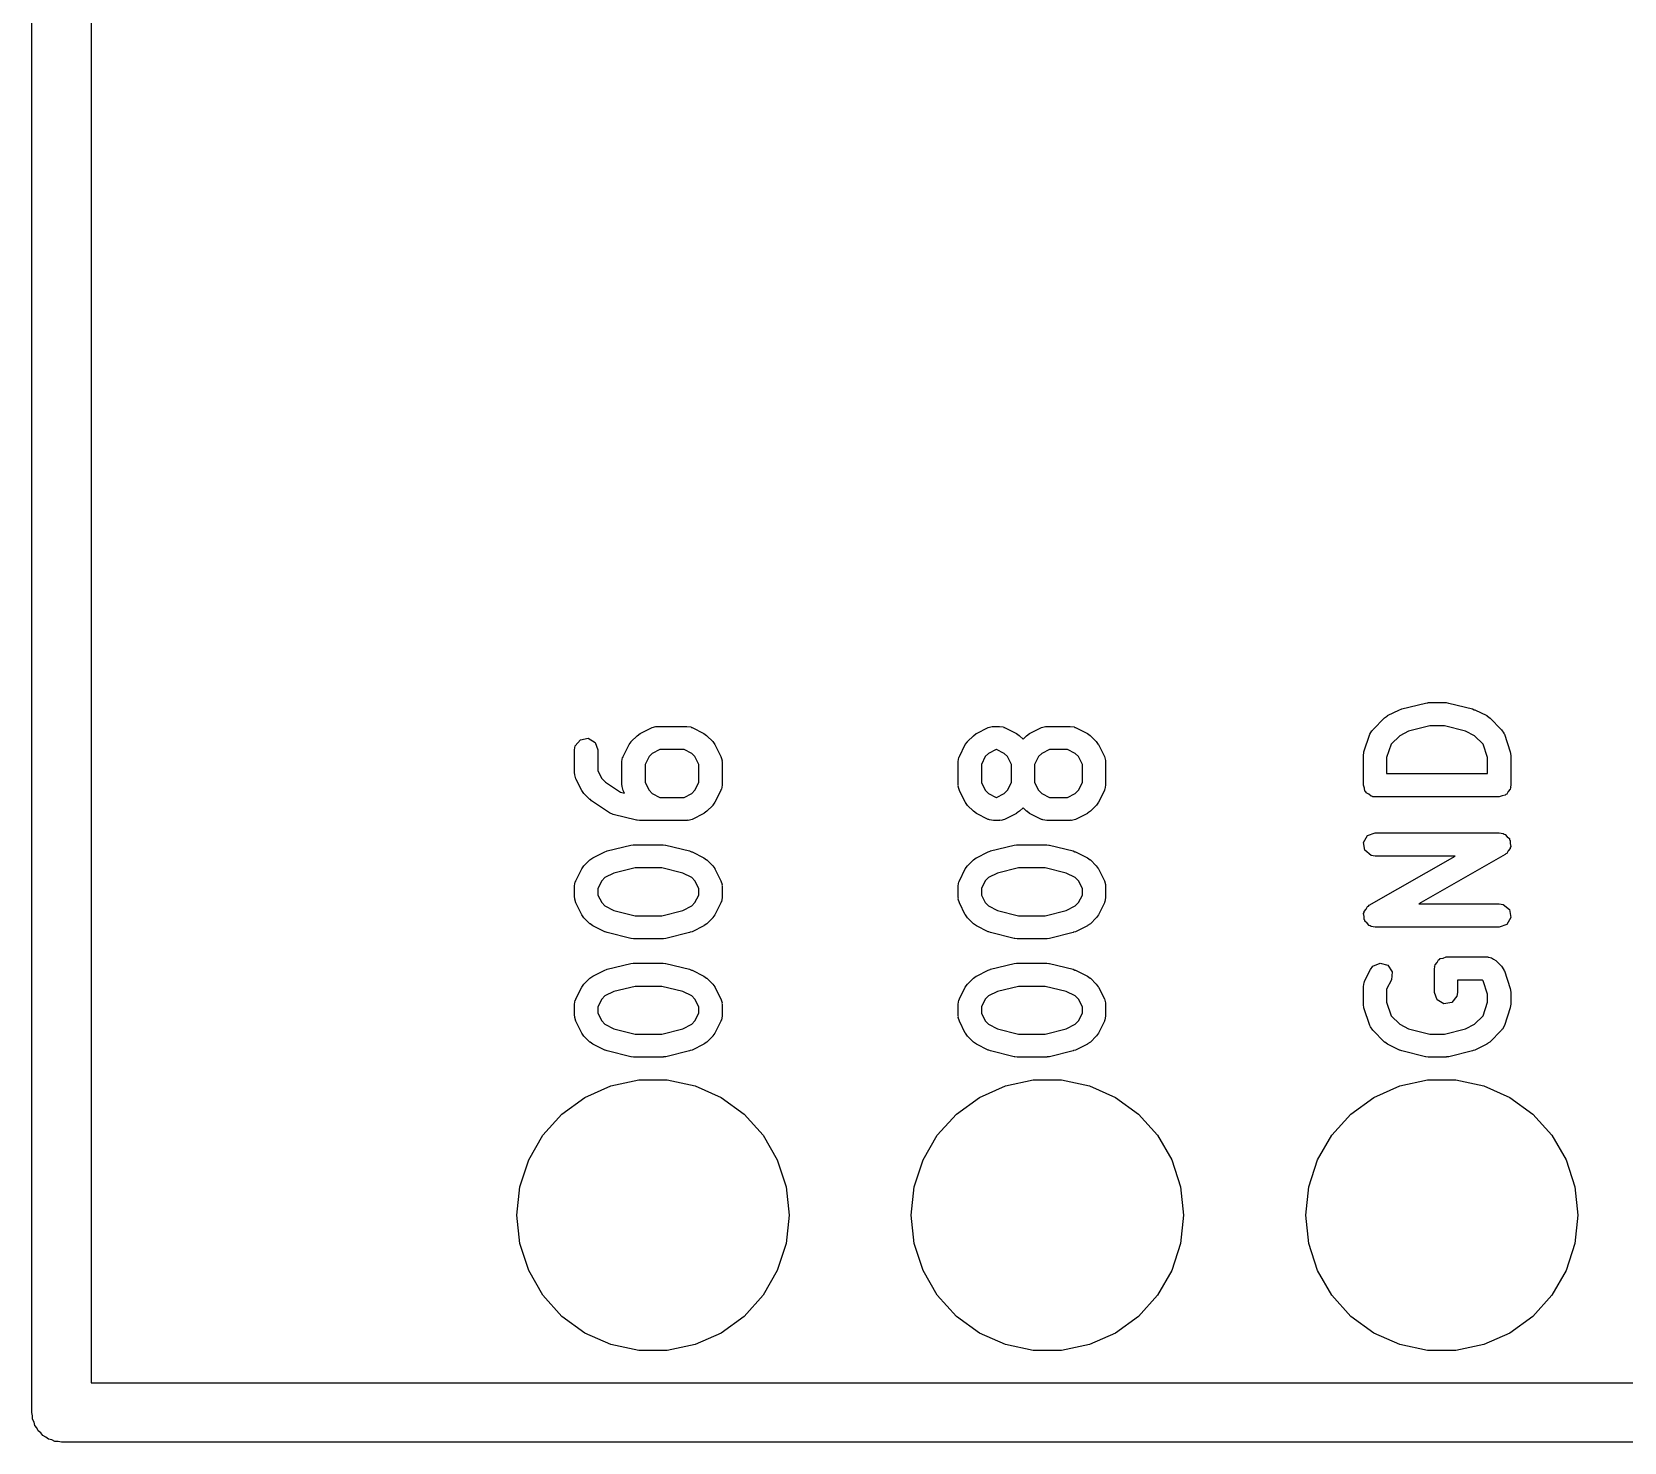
# Model space of a CAD drawing. Extents: x 80.7 to 172.7, y -123.4 to -33.9.
# Drawn here: x 91.27 to 101.52, y -118.97 to -109.89 of the extents above; entities that cross this region are included whole.
import ezdxf

# ---------------------------------------------------------------- set-up
doc = ezdxf.new("R2010")
doc.units = 0
doc.layers.add('BLACK', color=7, linetype='CONTINUOUS')

msp = doc.modelspace()

# ---------------------------------------------------------------- linework, layer by layer
at = {"layer": 'BLACK', "linetype": 'CONTINUOUS'}
for p, q in [((91.2662, -118.78), (91.2662, -101)), ((91.6472, -101.191), (91.6472, -118.59)), ((100.089, -114.25), (100.242, -114.212)), ((100.242, -114.212), (100.256, -114.211)), ((100.256, -114.211), (100.26, -114.209)), ((100.26, -114.209), (100.374, -114.209)), ((100.374, -114.209), (100.389, -114.212)), ((100.389, -114.212), (100.392, -114.212)), ((100.392, -114.212), (100.545, -114.25)), ((99.9019, -114.384), (99.9781, -114.307)), ((99.9781, -114.307), (99.9965, -114.295)), ((99.9965, -114.295), (99.9976, -114.293)), ((99.9976, -114.293), (100.074, -114.255)), ((100.074, -114.255), (100.086, -114.252)), ((100.086, -114.252), (100.089, -114.25)), ((100.545, -114.25), (100.556, -114.255)), ((100.556, -114.255), (100.56, -114.255)), ((100.56, -114.255), (100.636, -114.293)), ((100.636, -114.293), (100.654, -114.307)), ((100.654, -114.307), (100.656, -114.307)), ((100.656, -114.307), (100.732, -114.384)), ((94.7993, -114.448), (94.8499, -114.439)), ((94.8499, -114.439), (94.8943, -114.465)), ((95.1267, -114.46), (95.1648, -114.422)), ((95.1648, -114.422), (95.1831, -114.409)), ((95.1831, -114.409), (95.1843, -114.408)), ((95.1843, -114.408), (95.2604, -114.37)), ((95.2604, -114.37), (95.2854, -114.362)), ((95.2854, -114.362), (95.2898, -114.363)), ((95.2898, -114.363), (95.294, -114.362)), ((95.294, -114.362), (95.4845, -114.362)), ((95.4845, -114.362), (95.5101, -114.366)), ((95.5101, -114.366), (95.5136, -114.369)), ((95.5136, -114.369), (95.518, -114.37)), ((95.518, -114.37), (95.5942, -114.408)), ((95.5942, -114.408), (95.6122, -114.421)), ((95.6122, -114.421), (95.6137, -114.422)), ((95.6137, -114.422), (95.6518, -114.46)), ((97.2919, -114.46), (97.33, -114.422)), ((97.33, -114.422), (97.3484, -114.409)), ((97.3484, -114.409), (97.3495, -114.408)), ((97.3495, -114.408), (97.4257, -114.37)), ((97.4257, -114.37), (97.4507, -114.362)), ((97.4507, -114.362), (97.455, -114.363)), ((97.455, -114.363), (97.4592, -114.362)), ((97.4592, -114.362), (97.4973, -114.362)), ((97.4973, -114.362), (97.523, -114.366)), ((97.523, -114.366), (97.5264, -114.369)), ((97.5264, -114.369), (97.5309, -114.37)), ((97.5309, -114.37), (97.6071, -114.408)), ((97.6071, -114.408), (97.6251, -114.421)), ((97.6251, -114.421), (97.6265, -114.422)), ((97.6265, -114.422), (97.6497, -114.445)), ((97.6497, -114.445), (97.6729, -114.422)), ((97.6729, -114.422), (97.6912, -114.409)), ((97.6912, -114.409), (97.6924, -114.408)), ((97.6924, -114.408), (97.7685, -114.37)), ((97.7685, -114.37), (97.7935, -114.362)), ((97.7935, -114.362), (97.7979, -114.363)), ((97.7979, -114.363), (97.8021, -114.362)), ((97.8021, -114.362), (97.9545, -114.362)), ((97.9545, -114.362), (97.9801, -114.366)), ((97.9801, -114.366), (97.9836, -114.369)), ((97.9836, -114.369), (97.988, -114.37)), ((97.988, -114.37), (98.0642, -114.408)), ((98.0642, -114.408), (98.0822, -114.421)), ((98.0822, -114.421), (98.0837, -114.422)), ((98.0837, -114.422), (98.1218, -114.46)), ((99.8457, -114.527), (99.8838, -114.413)), ((99.8838, -114.413), (99.8962, -114.39)), ((99.8962, -114.39), (99.9, -114.388)), ((99.9, -114.388), (99.9019, -114.384)), ((100.076, -114.422), (100.02, -114.477)), ((100.133, -114.393), (100.076, -114.422)), ((100.269, -114.359), (100.133, -114.393)), ((100.365, -114.359), (100.269, -114.359)), ((100.5, -114.393), (100.365, -114.359)), ((100.558, -114.422), (100.5, -114.393)), ((100.613, -114.477), (100.558, -114.422)), ((100.732, -114.384), (100.747, -114.405)), ((100.747, -114.405), (100.747, -114.409)), ((100.747, -114.409), (100.75, -114.413)), ((100.75, -114.413), (100.788, -114.527)), ((94.7618, -114.513), (94.7664, -114.487)), ((94.7618, -114.665), (94.7618, -114.513)), ((94.7664, -114.487), (94.7993, -114.448)), ((94.8943, -114.465), (94.9118, -114.513)), ((94.9118, -114.513), (94.9118, -114.648)), ((95.0745, -114.556), (95.1126, -114.479)), ((95.1126, -114.479), (95.126, -114.461)), ((95.126, -114.461), (95.1267, -114.46)), ((95.2622, -114.536), (95.2413, -114.557)), ((95.3117, -114.512), (95.2622, -114.536)), ((95.4668, -114.512), (95.3117, -114.512)), ((95.5162, -114.536), (95.4668, -114.512)), ((95.5371, -114.557), (95.5162, -114.536)), ((95.6518, -114.46), (95.6646, -114.478)), ((95.6646, -114.478), (95.6658, -114.479)), ((95.6658, -114.479), (95.7039, -114.556)), ((97.2398, -114.556), (97.2779, -114.479)), ((97.2779, -114.479), (97.2912, -114.461)), ((97.2912, -114.461), (97.2919, -114.46)), ((97.4275, -114.536), (97.4066, -114.557)), ((97.4769, -114.512), (97.4275, -114.536)), ((97.4796, -114.512), (97.4769, -114.512)), ((97.5291, -114.536), (97.4796, -114.512)), ((97.55, -114.557), (97.5291, -114.536)), ((97.7703, -114.536), (97.7494, -114.557)), ((97.8198, -114.512), (97.7703, -114.536)), ((97.9368, -114.512), (97.8198, -114.512)), ((97.9862, -114.536), (97.9368, -114.512)), ((98.0071, -114.557), (97.9862, -114.536)), ((98.1218, -114.46), (98.1346, -114.478)), ((98.1346, -114.478), (98.1358, -114.479)), ((98.1358, -114.479), (98.1739, -114.556)), ((99.8418, -114.551), (99.8457, -114.529)), ((99.8457, -114.529), (99.8457, -114.527)), ((100.02, -114.477), (99.9918, -114.563)), ((100.642, -114.563), (100.613, -114.477)), ((100.788, -114.527), (100.791, -114.549)), ((100.791, -114.549), (100.792, -114.551)), ((94.9118, -114.648), (94.9366, -114.697)), ((95.0666, -114.589), (95.0711, -114.563)), ((95.0666, -114.741), (95.0666, -114.589)), ((95.0711, -114.563), (95.074, -114.56)), ((95.074, -114.56), (95.0745, -114.556)), ((95.2413, -114.557), (95.2166, -114.607)), ((95.2166, -114.607), (95.2166, -114.724)), ((95.5618, -114.607), (95.5371, -114.557)), ((95.5618, -114.724), (95.5618, -114.607)), ((95.7039, -114.556), (95.7114, -114.581)), ((95.7114, -114.581), (95.7103, -114.585)), ((95.7103, -114.585), (95.7118, -114.589)), ((95.7118, -114.589), (95.7118, -114.741)), ((97.2318, -114.589), (97.2364, -114.563)), ((97.2318, -114.741), (97.2318, -114.589)), ((97.2364, -114.563), (97.2392, -114.56)), ((97.2392, -114.56), (97.2398, -114.556)), ((97.4066, -114.557), (97.3818, -114.607)), ((97.3818, -114.607), (97.3818, -114.724)), ((97.5747, -114.607), (97.55, -114.557)), ((97.5747, -114.724), (97.5747, -114.607)), ((97.7494, -114.557), (97.7247, -114.607)), ((97.7247, -114.607), (97.7247, -114.724)), ((98.0318, -114.607), (98.0071, -114.557)), ((98.0318, -114.724), (98.0318, -114.607)), ((98.1739, -114.556), (98.1814, -114.581)), ((98.1814, -114.581), (98.1803, -114.585)), ((98.1803, -114.585), (98.1818, -114.589)), ((98.1818, -114.589), (98.1818, -114.741)), ((99.8418, -114.741), (99.8418, -114.551)), ((99.9918, -114.563), (99.9918, -114.666)), ((100.642, -114.666), (100.642, -114.563)), ((100.792, -114.551), (100.792, -114.741)), ((94.7634, -114.669), (94.7618, -114.665)), ((94.7623, -114.674), (94.7634, -114.669)), ((94.7698, -114.699), (94.7623, -114.674)), ((94.8079, -114.775), (94.7698, -114.699)), ((94.9366, -114.697), (94.9608, -114.721)), ((94.9608, -114.721), (95.0581, -114.786)), ((95.0681, -114.746), (95.0666, -114.741)), ((95.0671, -114.75), (95.0681, -114.746)), ((95.0745, -114.775), (95.0671, -114.75)), ((95.2166, -114.724), (95.2413, -114.773)), ((95.5371, -114.773), (95.5618, -114.724)), ((95.7118, -114.741), (95.7073, -114.767)), ((97.2334, -114.746), (97.2318, -114.741)), ((97.2323, -114.75), (97.2334, -114.746)), ((97.2398, -114.775), (97.2323, -114.75)), ((97.3818, -114.724), (97.4066, -114.773)), ((97.55, -114.773), (97.5747, -114.724)), ((97.7247, -114.724), (97.7494, -114.773)), ((98.0071, -114.773), (98.0318, -114.724)), ((98.1818, -114.741), (98.1773, -114.767)), ((99.8485, -114.76), (99.8418, -114.741)), ((99.9918, -114.666), (100.642, -114.666)), ((100.791, -114.754), (100.789, -114.757)), ((100.792, -114.741), (100.79, -114.751)), ((100.79, -114.751), (100.791, -114.754)), ((94.809, -114.776), (94.8079, -114.775)), ((94.8219, -114.795), (94.809, -114.776)), ((94.86, -114.833), (94.8219, -114.795)), ((94.8632, -114.834), (94.86, -114.833)), ((94.8714, -114.842), (94.8632, -114.834)), ((94.9857, -114.918), (94.8714, -114.842)), ((95.0581, -114.786), (95.0832, -114.792)), ((95.0832, -114.792), (95.0745, -114.775)), ((95.2413, -114.773), (95.2622, -114.794)), ((95.2622, -114.794), (95.3117, -114.819)), ((95.3117, -114.819), (95.4668, -114.819)), ((95.4668, -114.819), (95.5162, -114.794)), ((95.5162, -114.794), (95.5371, -114.773)), ((95.6658, -114.851), (95.6525, -114.869)), ((95.7039, -114.775), (95.6658, -114.851)), ((95.7044, -114.771), (95.7039, -114.775)), ((95.7073, -114.767), (95.7044, -114.771)), ((97.2779, -114.851), (97.2398, -114.775)), ((97.279, -114.852), (97.2779, -114.851)), ((97.2919, -114.871), (97.279, -114.852)), ((97.4066, -114.773), (97.4275, -114.794)), ((97.4275, -114.794), (97.4769, -114.819)), ((97.4769, -114.819), (97.4796, -114.819)), ((97.4796, -114.819), (97.5291, -114.794)), ((97.5291, -114.794), (97.55, -114.773)), ((97.7494, -114.773), (97.7703, -114.794)), ((97.7703, -114.794), (97.8198, -114.819)), ((97.8198, -114.819), (97.9368, -114.819)), ((97.9368, -114.819), (97.9862, -114.794)), ((97.9862, -114.794), (98.0071, -114.773)), ((98.1358, -114.851), (98.1225, -114.869)), ((98.1739, -114.775), (98.1358, -114.851)), ((98.1744, -114.771), (98.1739, -114.775)), ((98.1773, -114.767), (98.1744, -114.771)), ((99.8519, -114.779), (99.8485, -114.76)), ((99.8571, -114.783), (99.8519, -114.779)), ((99.8594, -114.79), (99.8571, -114.783)), ((99.8763, -114.799), (99.8594, -114.79)), ((99.8912, -114.812), (99.8763, -114.799)), ((99.9009, -114.814), (99.8912, -114.812)), ((99.9038, -114.815), (99.9009, -114.814)), ((99.9071, -114.815), (99.9038, -114.815)), ((99.9168, -114.816), (99.9071, -114.815)), ((100.717, -114.816), (99.9168, -114.816)), ((100.735, -114.81), (100.717, -114.816)), ((100.754, -114.806), (100.735, -114.81)), ((100.759, -114.801), (100.754, -114.806)), ((100.765, -114.799), (100.759, -114.801)), ((100.775, -114.782), (100.765, -114.799)), ((100.787, -114.767), (100.775, -114.782)), ((100.789, -114.757), (100.787, -114.767)), ((94.9861, -114.918), (94.9857, -114.918)), ((95.0091, -114.929), (94.9861, -114.918)), ((95.1615, -114.967), (95.0091, -114.929)), ((95.5942, -114.923), (95.518, -114.961)), ((95.5953, -114.922), (95.5942, -114.923)), ((95.6137, -114.909), (95.5953, -114.922)), ((95.6518, -114.871), (95.6137, -114.909)), ((95.6525, -114.869), (95.6518, -114.871)), ((97.33, -114.909), (97.2919, -114.871)), ((97.3315, -114.909), (97.33, -114.909)), ((97.3495, -114.923), (97.3315, -114.909)), ((97.4257, -114.961), (97.3495, -114.923)), ((97.6071, -114.923), (97.5309, -114.961)), ((97.6082, -114.922), (97.6071, -114.923)), ((97.6265, -114.909), (97.6082, -114.922)), ((97.6497, -114.886), (97.6265, -114.909)), ((97.6729, -114.909), (97.6497, -114.886)), ((97.6743, -114.909), (97.6729, -114.909)), ((97.6924, -114.923), (97.6743, -114.909)), ((97.7685, -114.961), (97.6924, -114.923)), ((98.0642, -114.923), (97.988, -114.961)), ((98.0653, -114.922), (98.0642, -114.923)), ((98.0837, -114.909), (98.0653, -114.922)), ((98.1218, -114.871), (98.0837, -114.909)), ((98.1225, -114.869), (98.1218, -114.871)), ((95.165, -114.966), (95.1615, -114.967)), ((95.1797, -114.969), (95.165, -114.966)), ((95.4845, -114.969), (95.1797, -114.969)), ((95.4887, -114.967), (95.4845, -114.969)), ((95.493, -114.968), (95.4887, -114.967)), ((95.518, -114.961), (95.493, -114.968)), ((97.4301, -114.961), (97.4257, -114.961)), ((97.4336, -114.964), (97.4301, -114.961)), ((97.4592, -114.969), (97.4336, -114.964)), ((97.4973, -114.969), (97.4592, -114.969)), ((97.5015, -114.967), (97.4973, -114.969)), ((97.5059, -114.968), (97.5015, -114.967)), ((97.5309, -114.961), (97.5059, -114.968)), ((97.773, -114.961), (97.7685, -114.961)), ((97.7764, -114.964), (97.773, -114.961)), ((97.8021, -114.969), (97.7764, -114.964)), ((97.9545, -114.969), (97.8021, -114.969)), ((97.9587, -114.967), (97.9545, -114.969)), ((97.963, -114.968), (97.9587, -114.967)), ((97.988, -114.961), (97.963, -114.968)), ((99.8686, -115.065), (99.9168, -115.047)), ((99.9168, -115.047), (100.717, -115.047)), ((100.717, -115.047), (100.742, -115.052)), ((100.742, -115.052), (100.748, -115.056)), ((100.748, -115.056), (100.755, -115.058)), ((100.755, -115.058), (100.767, -115.073)), ((94.9681, -115.166), (94.971, -115.164)), ((94.971, -115.164), (95.1234, -115.126)), ((95.1234, -115.126), (95.1383, -115.125)), ((95.1383, -115.125), (95.1416, -115.124)), ((95.1416, -115.124), (95.3321, -115.124)), ((95.3321, -115.124), (95.3468, -115.126)), ((95.3468, -115.126), (95.3503, -115.126)), ((95.3503, -115.126), (95.5027, -115.164)), ((95.5027, -115.164), (95.5145, -115.169)), ((97.4381, -115.166), (97.441, -115.164)), ((97.441, -115.164), (97.5934, -115.126)), ((97.5934, -115.126), (97.6083, -115.125)), ((97.6083, -115.125), (97.6116, -115.124)), ((97.6116, -115.124), (97.8021, -115.124)), ((97.8021, -115.124), (97.8168, -115.126)), ((97.8168, -115.126), (97.8203, -115.126)), ((97.8203, -115.126), (97.9727, -115.164)), ((97.9727, -115.164), (97.9845, -115.169)), ((99.843, -115.109), (99.8686, -115.065)), ((99.8519, -115.16), (99.843, -115.109)), ((99.8912, -115.193), (99.8519, -115.16)), ((100.775, -115.163), (100.765, -115.18)), ((100.767, -115.073), (100.782, -115.085)), ((100.787, -115.148), (100.775, -115.163)), ((100.782, -115.085), (100.783, -115.092)), ((100.783, -115.092), (100.787, -115.097)), ((100.787, -115.097), (100.787, -115.116)), ((100.787, -115.116), (100.791, -115.135)), ((100.791, -115.135), (100.787, -115.141)), ((100.787, -115.141), (100.787, -115.148)), ((94.8079, -115.279), (94.8212, -115.261)), ((94.8212, -115.261), (94.8219, -115.26)), ((94.8219, -115.26), (94.86, -115.222)), ((94.86, -115.222), (94.8784, -115.209)), ((94.8784, -115.209), (94.8795, -115.208)), ((94.8795, -115.208), (94.9557, -115.17)), ((94.9557, -115.17), (94.9681, -115.166)), ((95.5145, -115.169), (95.518, -115.17)), ((95.518, -115.17), (95.5942, -115.208)), ((95.5942, -115.208), (95.6122, -115.221)), ((95.6122, -115.221), (95.6137, -115.222)), ((95.6137, -115.222), (95.6518, -115.26)), ((95.6518, -115.26), (95.6646, -115.278)), ((97.2779, -115.279), (97.2912, -115.261)), ((97.2912, -115.261), (97.2919, -115.26)), ((97.2919, -115.26), (97.33, -115.222)), ((97.33, -115.222), (97.3484, -115.209)), ((97.3484, -115.209), (97.3495, -115.208)), ((97.3495, -115.208), (97.4257, -115.17)), ((97.4257, -115.17), (97.4381, -115.166)), ((97.9845, -115.169), (97.988, -115.17)), ((97.988, -115.17), (98.0642, -115.208)), ((98.0642, -115.208), (98.0822, -115.221)), ((98.0822, -115.221), (98.0837, -115.222)), ((98.0837, -115.222), (98.1218, -115.26)), ((98.1218, -115.26), (98.1346, -115.278)), ((99.8796, -115.514), (100.434, -115.197)), ((99.9168, -115.197), (99.8912, -115.193)), ((100.434, -115.197), (99.9168, -115.197)), ((100.754, -115.188), (100.199, -115.505)), ((100.759, -115.182), (100.754, -115.188)), ((100.765, -115.18), (100.759, -115.182)), ((94.7618, -115.389), (94.7664, -115.363)), ((94.7664, -115.363), (94.7692, -115.36)), ((94.7692, -115.36), (94.7698, -115.356)), ((94.7698, -115.356), (94.8079, -115.279)), ((94.9366, -115.357), (94.9118, -115.407)), ((94.9575, -115.336), (94.9366, -115.357)), ((95.0154, -115.307), (94.9575, -115.336)), ((95.1508, -115.274), (95.0154, -115.307)), ((95.3228, -115.274), (95.1508, -115.274)), ((95.4583, -115.307), (95.3228, -115.274)), ((95.5162, -115.336), (95.4583, -115.307)), ((95.5371, -115.357), (95.5162, -115.336)), ((95.5618, -115.407), (95.5371, -115.357)), ((95.6646, -115.278), (95.6658, -115.279)), ((95.6658, -115.279), (95.7039, -115.356)), ((95.7039, -115.356), (95.7114, -115.381)), ((97.2318, -115.389), (97.2364, -115.363)), ((97.2364, -115.363), (97.2392, -115.36)), ((97.2392, -115.36), (97.2398, -115.356)), ((97.2398, -115.356), (97.2779, -115.279)), ((97.4066, -115.357), (97.3818, -115.407)), ((97.4275, -115.336), (97.4066, -115.357)), ((97.4854, -115.307), (97.4275, -115.336)), ((97.6208, -115.274), (97.4854, -115.307)), ((97.7928, -115.274), (97.6208, -115.274)), ((97.9283, -115.307), (97.7928, -115.274)), ((97.9862, -115.336), (97.9283, -115.307)), ((98.0071, -115.357), (97.9862, -115.336)), ((98.0318, -115.407), (98.0071, -115.357)), ((98.1346, -115.278), (98.1358, -115.279)), ((98.1358, -115.279), (98.1739, -115.356)), ((98.1739, -115.356), (98.1814, -115.381)), ((94.7618, -115.465), (94.7618, -115.389)), ((94.7634, -115.469), (94.7618, -115.465)), ((94.7623, -115.474), (94.7634, -115.469)), ((94.9118, -115.407), (94.9118, -115.448)), ((94.9118, -115.448), (94.9366, -115.497)), ((95.5371, -115.497), (95.5618, -115.448)), ((95.5618, -115.448), (95.5618, -115.407)), ((95.7118, -115.465), (95.7073, -115.491)), ((95.7114, -115.381), (95.7103, -115.385)), ((95.7103, -115.385), (95.7118, -115.389)), ((95.7118, -115.389), (95.7118, -115.465)), ((97.2318, -115.465), (97.2318, -115.389)), ((97.2334, -115.469), (97.2318, -115.465)), ((97.2323, -115.474), (97.2334, -115.469)), ((97.3818, -115.407), (97.3818, -115.448)), ((97.3818, -115.448), (97.4066, -115.497)), ((98.0071, -115.497), (98.0318, -115.448)), ((98.0318, -115.448), (98.0318, -115.407)), ((98.1818, -115.465), (98.1773, -115.491)), ((98.1814, -115.381), (98.1803, -115.385)), ((98.1803, -115.385), (98.1818, -115.389)), ((98.1818, -115.389), (98.1818, -115.465)), ((94.7698, -115.499), (94.7623, -115.474)), ((94.8079, -115.575), (94.7698, -115.499)), ((94.809, -115.576), (94.8079, -115.575)), ((94.9366, -115.497), (94.9575, -115.518)), ((94.9575, -115.518), (95.0154, -115.547)), ((95.0154, -115.547), (95.1508, -115.581)), ((95.3228, -115.581), (95.4583, -115.547)), ((95.4583, -115.547), (95.5162, -115.518)), ((95.5162, -115.518), (95.5371, -115.497)), ((95.6658, -115.575), (95.6525, -115.593)), ((95.7039, -115.499), (95.6658, -115.575)), ((95.7044, -115.494), (95.7039, -115.499)), ((95.7073, -115.491), (95.7044, -115.494)), ((97.2398, -115.499), (97.2323, -115.474)), ((97.2779, -115.575), (97.2398, -115.499)), ((97.279, -115.576), (97.2779, -115.575)), ((97.4066, -115.497), (97.4275, -115.518)), ((97.4275, -115.518), (97.4854, -115.547)), ((97.4854, -115.547), (97.6208, -115.581)), ((97.7928, -115.581), (97.9283, -115.547)), ((97.9283, -115.547), (97.9862, -115.518)), ((97.9862, -115.518), (98.0071, -115.497)), ((98.1358, -115.575), (98.1225, -115.593)), ((98.1739, -115.499), (98.1358, -115.575)), ((98.1744, -115.494), (98.1739, -115.499)), ((98.1773, -115.491), (98.1744, -115.494)), ((99.843, -115.567), (99.8465, -115.561)), ((99.8463, -115.586), (99.843, -115.567)), ((99.8465, -115.554), (99.859, -115.539)), ((99.8465, -115.561), (99.8465, -115.554)), ((99.859, -115.539), (99.8686, -115.522)), ((99.8686, -115.522), (99.8752, -115.52)), ((99.8752, -115.52), (99.8796, -115.514)), ((100.199, -115.505), (100.717, -115.505)), ((100.717, -115.505), (100.742, -115.509)), ((100.742, -115.509), (100.782, -115.542)), ((100.782, -115.542), (100.791, -115.593)), ((94.8219, -115.595), (94.809, -115.576)), ((94.86, -115.633), (94.8219, -115.595)), ((94.8615, -115.633), (94.86, -115.633)), ((94.8795, -115.647), (94.8615, -115.633)), ((94.9557, -115.685), (94.8795, -115.647)), ((95.1508, -115.581), (95.3228, -115.581)), ((95.5942, -115.647), (95.518, -115.685)), ((95.5953, -115.645), (95.5942, -115.647)), ((95.6137, -115.633), (95.5953, -115.645)), ((95.6518, -115.595), (95.6137, -115.633)), ((95.6525, -115.593), (95.6518, -115.595)), ((97.2919, -115.595), (97.279, -115.576)), ((97.33, -115.633), (97.2919, -115.595)), ((97.3315, -115.633), (97.33, -115.633)), ((97.3495, -115.647), (97.3315, -115.633)), ((97.4257, -115.685), (97.3495, -115.647)), ((97.6208, -115.581), (97.7928, -115.581)), ((98.0642, -115.647), (97.988, -115.685)), ((98.0653, -115.645), (98.0642, -115.647)), ((98.0837, -115.633), (98.0653, -115.645)), ((98.1218, -115.595), (98.0837, -115.633)), ((98.1225, -115.593), (98.1218, -115.595)), ((99.8463, -115.605), (99.8463, -115.586)), ((99.8507, -115.61), (99.8463, -115.605)), ((99.8519, -115.617), (99.8507, -115.61)), ((99.8667, -115.629), (99.8519, -115.617)), ((99.8791, -115.644), (99.8667, -115.629)), ((99.8859, -115.646), (99.8791, -115.644)), ((99.8912, -115.65), (99.8859, -115.646)), ((99.9168, -115.655), (99.8912, -115.65)), ((100.717, -115.655), (99.9168, -115.655)), ((100.765, -115.637), (100.717, -115.655)), ((100.791, -115.593), (100.765, -115.637)), ((94.9592, -115.685), (94.9557, -115.685)), ((94.971, -115.69), (94.9592, -115.685)), ((95.1234, -115.729), (94.971, -115.69)), ((95.1269, -115.728), (95.1234, -115.729)), ((95.1416, -115.731), (95.1269, -115.728)), ((95.3321, -115.731), (95.1416, -115.731)), ((95.3353, -115.73), (95.3321, -115.731)), ((95.3503, -115.729), (95.3353, -115.73)), ((95.5027, -115.69), (95.3503, -115.729)), ((95.5056, -115.688), (95.5027, -115.69)), ((95.518, -115.685), (95.5056, -115.688)), ((97.4292, -115.685), (97.4257, -115.685)), ((97.441, -115.69), (97.4292, -115.685)), ((97.5934, -115.729), (97.441, -115.69)), ((97.5969, -115.728), (97.5934, -115.729)), ((97.6116, -115.731), (97.5969, -115.728)), ((97.8021, -115.731), (97.6116, -115.731)), ((97.8053, -115.73), (97.8021, -115.731)), ((97.8203, -115.729), (97.8053, -115.73)), ((97.9727, -115.69), (97.8203, -115.729)), ((97.9756, -115.688), (97.9727, -115.69)), ((97.988, -115.685), (97.9756, -115.688)), ((100.304, -115.897), (100.316, -115.882)), ((100.316, -115.882), (100.326, -115.865)), ((100.326, -115.865), (100.332, -115.863)), ((100.332, -115.863), (100.336, -115.857)), ((100.336, -115.857), (100.356, -115.854)), ((100.356, -115.854), (100.374, -115.847)), ((100.374, -115.847), (100.641, -115.847)), ((100.641, -115.847), (100.645, -115.848)), ((100.645, -115.848), (100.647, -115.848)), ((100.647, -115.848), (100.65, -115.849)), ((100.65, -115.849), (100.666, -115.852)), ((100.666, -115.852), (100.679, -115.862)), ((100.679, -115.862), (100.694, -115.869)), ((100.694, -115.869), (100.732, -115.907)), ((94.8219, -116.022), (94.86, -115.984)), ((94.86, -115.984), (94.8784, -115.971)), ((94.8784, -115.971), (94.8795, -115.97)), ((94.8795, -115.97), (94.9557, -115.932)), ((94.9557, -115.932), (94.9681, -115.928)), ((94.9681, -115.928), (94.971, -115.926)), ((94.971, -115.926), (95.1234, -115.888)), ((95.1234, -115.888), (95.1383, -115.887)), ((95.1383, -115.887), (95.1416, -115.886)), ((95.1416, -115.886), (95.3321, -115.886)), ((95.3321, -115.886), (95.3468, -115.888)), ((95.3468, -115.888), (95.3503, -115.888)), ((95.3503, -115.888), (95.5027, -115.926)), ((95.5027, -115.926), (95.5145, -115.931)), ((95.5145, -115.931), (95.518, -115.932)), ((95.518, -115.932), (95.5942, -115.97)), ((95.5942, -115.97), (95.6122, -115.983)), ((95.6122, -115.983), (95.6137, -115.984)), ((95.6137, -115.984), (95.6518, -116.022)), ((97.2919, -116.022), (97.33, -115.984)), ((97.33, -115.984), (97.3484, -115.971)), ((97.3484, -115.971), (97.3495, -115.97)), ((97.3495, -115.97), (97.4257, -115.932)), ((97.4257, -115.932), (97.4381, -115.928)), ((97.4381, -115.928), (97.441, -115.926)), ((97.441, -115.926), (97.5934, -115.888)), ((97.5934, -115.888), (97.6083, -115.887)), ((97.6083, -115.887), (97.6116, -115.886)), ((97.6116, -115.886), (97.8021, -115.886)), ((97.8021, -115.886), (97.8168, -115.888)), ((97.8168, -115.888), (97.8203, -115.888)), ((97.8203, -115.888), (97.9727, -115.926)), ((97.9727, -115.926), (97.9845, -115.931)), ((97.9845, -115.931), (97.988, -115.932)), ((97.988, -115.932), (98.0642, -115.97)), ((98.0642, -115.97), (98.0822, -115.983)), ((98.0822, -115.983), (98.0837, -115.984)), ((98.0837, -115.984), (98.1218, -116.022)), ((99.8498, -116.003), (99.8879, -115.927)), ((99.8879, -115.927), (99.9034, -115.906)), ((99.9034, -115.906), (99.9504, -115.886)), ((99.9504, -115.886), (99.9996, -115.9)), ((99.9996, -115.9), (100.028, -115.943)), ((100.028, -115.943), (100.022, -115.994)), ((100.299, -115.922), (100.301, -115.913)), ((100.299, -116.075), (100.299, -115.922)), ((100.3, -115.909), (100.302, -115.907)), ((100.301, -115.913), (100.3, -115.909)), ((100.302, -115.907), (100.304, -115.897)), ((100.732, -115.907), (100.747, -115.929)), ((100.747, -115.929), (100.747, -115.933)), ((100.747, -115.933), (100.75, -115.937)), ((100.75, -115.937), (100.788, -116.051)), ((94.7698, -116.117), (94.8079, -116.041)), ((94.8079, -116.041), (94.8212, -116.023)), ((94.8212, -116.023), (94.8219, -116.022)), ((95.0154, -116.069), (94.9575, -116.098)), ((95.1508, -116.036), (95.0154, -116.069)), ((95.3228, -116.036), (95.1508, -116.036)), ((95.4583, -116.069), (95.3228, -116.036)), ((95.5162, -116.098), (95.4583, -116.069)), ((95.6518, -116.022), (95.6646, -116.04)), ((95.6646, -116.04), (95.6658, -116.041)), ((95.6658, -116.041), (95.7039, -116.117)), ((97.2398, -116.117), (97.2779, -116.041)), ((97.2779, -116.041), (97.2912, -116.023)), ((97.2912, -116.023), (97.2919, -116.022)), ((97.4854, -116.069), (97.4275, -116.098)), ((97.6208, -116.036), (97.4854, -116.069)), ((97.7928, -116.036), (97.6208, -116.036)), ((97.9283, -116.069), (97.7928, -116.036)), ((97.9862, -116.098), (97.9283, -116.069)), ((98.1218, -116.022), (98.1346, -116.04)), ((98.1346, -116.04), (98.1358, -116.041)), ((98.1358, -116.041), (98.1739, -116.117)), ((99.8418, -116.037), (99.8464, -116.011)), ((99.8418, -116.151), (99.8418, -116.037)), ((99.8464, -116.011), (99.8492, -116.008)), ((99.8492, -116.008), (99.8498, -116.003)), ((100.022, -115.994), (99.9918, -116.054)), ((99.9918, -116.054), (99.9918, -116.139)), ((100.317, -116.123), (100.299, -116.075)), ((100.449, -116.075), (100.444, -116.1)), ((100.61, -115.997), (100.449, -115.997)), ((100.449, -115.997), (100.449, -116.075)), ((100.613, -116.001), (100.61, -115.997)), ((100.642, -116.087), (100.613, -116.001)), ((100.642, -116.139), (100.642, -116.087)), ((100.788, -116.051), (100.791, -116.073)), ((100.791, -116.073), (100.792, -116.075)), ((100.792, -116.075), (100.792, -116.151)), ((94.7618, -116.151), (94.7664, -116.125)), ((94.7618, -116.227), (94.7618, -116.151)), ((94.7664, -116.125), (94.7692, -116.122)), ((94.7692, -116.122), (94.7698, -116.117)), ((94.9366, -116.119), (94.9118, -116.169)), ((94.9118, -116.169), (94.9118, -116.209)), ((94.9575, -116.098), (94.9366, -116.119)), ((95.5371, -116.119), (95.5162, -116.098)), ((95.5618, -116.169), (95.5371, -116.119)), ((95.5618, -116.209), (95.5618, -116.169)), ((95.7039, -116.117), (95.7114, -116.142)), ((95.7114, -116.142), (95.7103, -116.147)), ((95.7103, -116.147), (95.7118, -116.151)), ((95.7118, -116.151), (95.7118, -116.227)), ((97.2318, -116.151), (97.2364, -116.125)), ((97.2318, -116.227), (97.2318, -116.151)), ((97.2364, -116.125), (97.2392, -116.122)), ((97.2392, -116.122), (97.2398, -116.117)), ((97.4066, -116.119), (97.3818, -116.169)), ((97.3818, -116.169), (97.3818, -116.209)), ((97.4275, -116.098), (97.4066, -116.119)), ((98.0071, -116.119), (97.9862, -116.098)), ((98.0318, -116.169), (98.0071, -116.119)), ((98.0318, -116.209), (98.0318, -116.169)), ((98.1739, -116.117), (98.1814, -116.142)), ((98.1814, -116.142), (98.1803, -116.147)), ((98.1803, -116.147), (98.1818, -116.151)), ((98.1818, -116.151), (98.1818, -116.227)), ((99.8424, -116.153), (99.8418, -116.151)), ((99.8457, -116.175), (99.8424, -116.153)), ((99.8838, -116.289), (99.8457, -116.175)), ((99.9918, -116.139), (100.02, -116.225)), ((100.361, -116.149), (100.317, -116.123)), ((100.411, -116.14), (100.361, -116.149)), ((100.444, -116.1), (100.411, -116.14)), ((100.613, -116.225), (100.642, -116.139)), ((100.788, -116.175), (100.75, -116.289)), ((100.792, -116.151), (100.788, -116.173)), ((100.788, -116.173), (100.788, -116.175)), ((94.7634, -116.231), (94.7618, -116.227)), ((94.7623, -116.236), (94.7634, -116.231)), ((94.7698, -116.261), (94.7623, -116.236)), ((94.8079, -116.337), (94.7698, -116.261)), ((94.9118, -116.209), (94.9366, -116.259)), ((94.9366, -116.259), (94.9575, -116.28)), ((94.9575, -116.28), (95.0154, -116.309)), ((95.4583, -116.309), (95.5162, -116.28)), ((95.5162, -116.28), (95.5371, -116.259)), ((95.5371, -116.259), (95.5618, -116.209)), ((95.7039, -116.261), (95.6658, -116.337)), ((95.7044, -116.256), (95.7039, -116.261)), ((95.7073, -116.253), (95.7044, -116.256)), ((95.7118, -116.227), (95.7073, -116.253)), ((97.2334, -116.231), (97.2318, -116.227)), ((97.2323, -116.236), (97.2334, -116.231)), ((97.2398, -116.261), (97.2323, -116.236)), ((97.2779, -116.337), (97.2398, -116.261)), ((97.3818, -116.209), (97.4066, -116.259)), ((97.4066, -116.259), (97.4275, -116.28)), ((97.4275, -116.28), (97.4854, -116.309)), ((97.9283, -116.309), (97.9862, -116.28)), ((97.9862, -116.28), (98.0071, -116.259)), ((98.0071, -116.259), (98.0318, -116.209)), ((98.1739, -116.261), (98.1358, -116.337)), ((98.1744, -116.256), (98.1739, -116.261)), ((98.1773, -116.253), (98.1744, -116.256)), ((98.1818, -116.227), (98.1773, -116.253)), ((99.8866, -116.293), (99.8838, -116.289)), ((99.887, -116.297), (99.8866, -116.293)), ((100.02, -116.225), (100.076, -116.28)), ((100.076, -116.28), (100.133, -116.309)), ((100.5, -116.309), (100.558, -116.28)), ((100.558, -116.28), (100.613, -116.225)), ((100.75, -116.289), (100.737, -116.312)), ((94.809, -116.338), (94.8079, -116.337)), ((94.8219, -116.356), (94.809, -116.338)), ((94.86, -116.395), (94.8219, -116.356)), ((94.8615, -116.395), (94.86, -116.395)), ((94.8795, -116.409), (94.8615, -116.395)), ((95.0154, -116.309), (95.1508, -116.343)), ((95.1508, -116.343), (95.3228, -116.343)), ((95.3228, -116.343), (95.4583, -116.309)), ((95.6137, -116.395), (95.5953, -116.407)), ((95.6518, -116.356), (95.6137, -116.395)), ((95.6525, -116.355), (95.6518, -116.356)), ((95.6658, -116.337), (95.6525, -116.355)), ((97.279, -116.338), (97.2779, -116.337)), ((97.2919, -116.356), (97.279, -116.338)), ((97.33, -116.395), (97.2919, -116.356)), ((97.3315, -116.395), (97.33, -116.395)), ((97.3495, -116.409), (97.3315, -116.395)), ((97.4854, -116.309), (97.6208, -116.343)), ((97.6208, -116.343), (97.7928, -116.343)), ((97.7928, -116.343), (97.9283, -116.309)), ((98.0837, -116.395), (98.0653, -116.407)), ((98.1218, -116.356), (98.0837, -116.395)), ((98.1225, -116.355), (98.1218, -116.356)), ((98.1358, -116.337), (98.1225, -116.355)), ((99.9019, -116.318), (99.887, -116.297)), ((99.9781, -116.395), (99.9019, -116.318)), ((99.9796, -116.395), (99.9781, -116.395)), ((99.9976, -116.409), (99.9796, -116.395)), ((100.133, -116.309), (100.269, -116.343)), ((100.269, -116.343), (100.365, -116.343)), ((100.365, -116.343), (100.5, -116.309)), ((100.656, -116.395), (100.637, -116.407)), ((100.732, -116.318), (100.656, -116.395)), ((100.734, -116.314), (100.732, -116.318)), ((100.737, -116.312), (100.734, -116.314)), ((94.9557, -116.447), (94.8795, -116.409)), ((94.9592, -116.447), (94.9557, -116.447)), ((94.971, -116.452), (94.9592, -116.447)), ((95.1234, -116.49), (94.971, -116.452)), ((95.1269, -116.49), (95.1234, -116.49)), ((95.1416, -116.493), (95.1269, -116.49)), ((95.3321, -116.493), (95.1416, -116.493)), ((95.3353, -116.491), (95.3321, -116.493)), ((95.3503, -116.49), (95.3353, -116.491)), ((95.5027, -116.452), (95.3503, -116.49)), ((95.5056, -116.45), (95.5027, -116.452)), ((95.518, -116.447), (95.5056, -116.45)), ((95.5942, -116.409), (95.518, -116.447)), ((95.5953, -116.407), (95.5942, -116.409)), ((97.4257, -116.447), (97.3495, -116.409)), ((97.4292, -116.447), (97.4257, -116.447)), ((97.441, -116.452), (97.4292, -116.447)), ((97.5934, -116.49), (97.441, -116.452)), ((97.5969, -116.49), (97.5934, -116.49)), ((97.6116, -116.493), (97.5969, -116.49)), ((97.8021, -116.493), (97.6116, -116.493)), ((97.8053, -116.491), (97.8021, -116.493)), ((97.8203, -116.49), (97.8053, -116.491)), ((97.9727, -116.452), (97.8203, -116.49)), ((97.9756, -116.45), (97.9727, -116.452)), ((97.988, -116.447), (97.9756, -116.45)), ((98.0642, -116.409), (97.988, -116.447)), ((98.0653, -116.407), (98.0642, -116.409)), ((100.074, -116.447), (99.9976, -116.409)), ((100.077, -116.447), (100.074, -116.447)), ((100.089, -116.452), (100.077, -116.447)), ((100.242, -116.49), (100.089, -116.452)), ((100.245, -116.49), (100.242, -116.49)), ((100.26, -116.493), (100.245, -116.49)), ((100.374, -116.493), (100.26, -116.493)), ((100.377, -116.491), (100.374, -116.493)), ((100.392, -116.49), (100.377, -116.491)), ((100.545, -116.452), (100.392, -116.49)), ((100.548, -116.45), (100.545, -116.452)), ((100.56, -116.447), (100.548, -116.45)), ((100.636, -116.409), (100.56, -116.447)), ((100.637, -116.407), (100.636, -116.409)), ((94.8286, -116.751), (94.996, -116.677)), ((94.996, -116.677), (95.1752, -116.638)), ((95.1752, -116.638), (95.3583, -116.638)), ((95.3583, -116.638), (95.5375, -116.677)), ((95.5375, -116.677), (95.7049, -116.751)), ((97.3686, -116.751), (97.536, -116.677)), ((97.536, -116.677), (97.7152, -116.638)), ((97.7152, -116.638), (97.8983, -116.638)), ((97.8983, -116.638), (98.0775, -116.677)), ((98.0775, -116.677), (98.2449, -116.751)), ((99.9086, -116.751), (100.076, -116.677)), ((100.076, -116.677), (100.255, -116.638)), ((100.255, -116.638), (100.438, -116.638)), ((100.438, -116.638), (100.618, -116.677)), ((100.618, -116.677), (100.785, -116.751)), ((94.6804, -116.859), (94.8286, -116.751)), ((95.7049, -116.751), (95.8531, -116.859)), ((97.2204, -116.859), (97.3686, -116.751)), ((98.2449, -116.751), (98.3931, -116.859)), ((99.7604, -116.859), (99.9086, -116.751)), ((100.785, -116.751), (100.933, -116.859)), ((94.5578, -116.995), (94.6804, -116.859)), ((95.8531, -116.859), (95.9757, -116.995)), ((97.0978, -116.995), (97.2204, -116.859)), ((98.3931, -116.859), (98.5157, -116.995)), ((99.6378, -116.995), (99.7604, -116.859)), ((100.933, -116.859), (101.056, -116.995)), ((94.4662, -117.154), (94.5578, -116.995)), ((95.9757, -116.995), (96.0673, -117.154)), ((97.0062, -117.154), (97.0978, -116.995)), ((98.5157, -116.995), (98.6073, -117.154)), ((99.5462, -117.154), (99.6378, -116.995)), ((101.056, -116.995), (101.147, -117.154)), ((94.4096, -117.328), (94.4662, -117.154)), ((96.0673, -117.154), (96.1239, -117.328)), ((96.9496, -117.328), (97.0062, -117.154)), ((98.6073, -117.154), (98.6639, -117.328)), ((99.4896, -117.328), (99.5462, -117.154)), ((101.147, -117.154), (101.204, -117.328)), ((94.3905, -117.51), (94.4096, -117.328)), ((96.1239, -117.328), (96.1431, -117.51)), ((96.9304, -117.51), (96.9496, -117.328)), ((98.6639, -117.328), (98.683, -117.51)), ((99.4704, -117.51), (99.4896, -117.328)), ((101.204, -117.328), (101.223, -117.51)), ((94.4096, -117.692), (94.3905, -117.51)), ((96.1431, -117.51), (96.1239, -117.692)), ((96.9496, -117.692), (96.9304, -117.51)), ((98.683, -117.51), (98.6639, -117.692)), ((99.4896, -117.692), (99.4704, -117.51)), ((101.223, -117.51), (101.204, -117.692)), ((94.4662, -117.866), (94.4096, -117.692)), ((96.1239, -117.692), (96.0673, -117.866)), ((97.0062, -117.866), (96.9496, -117.692)), ((98.6639, -117.692), (98.6073, -117.866)), ((99.5462, -117.866), (99.4896, -117.692)), ((101.204, -117.692), (101.147, -117.866)), ((94.5578, -118.025), (94.4662, -117.866)), ((96.0673, -117.866), (95.9757, -118.025)), ((97.0978, -118.025), (97.0062, -117.866)), ((98.6073, -117.866), (98.5157, -118.025)), ((99.6378, -118.025), (99.5462, -117.866)), ((101.147, -117.866), (101.056, -118.025)), ((94.6804, -118.161), (94.5578, -118.025)), ((95.9757, -118.025), (95.8531, -118.161)), ((97.2204, -118.161), (97.0978, -118.025)), ((98.5157, -118.025), (98.3931, -118.161)), ((99.7604, -118.161), (99.6378, -118.025)), ((101.056, -118.025), (100.933, -118.161)), ((94.8286, -118.269), (94.6804, -118.161)), ((95.8531, -118.161), (95.7049, -118.269)), ((97.3686, -118.269), (97.2204, -118.161)), ((98.3931, -118.161), (98.2449, -118.269)), ((99.9086, -118.269), (99.7604, -118.161)), ((100.933, -118.161), (100.785, -118.269)), ((94.996, -118.343), (94.8286, -118.269)), ((95.1752, -118.381), (94.996, -118.343)), ((95.5375, -118.343), (95.3583, -118.381)), ((95.7049, -118.269), (95.5375, -118.343)), ((97.536, -118.343), (97.3686, -118.269)), ((97.7152, -118.381), (97.536, -118.343)), ((98.0775, -118.343), (97.8983, -118.381)), ((98.2449, -118.269), (98.0775, -118.343)), ((100.076, -118.343), (99.9086, -118.269)), ((100.255, -118.381), (100.076, -118.343)), ((100.618, -118.343), (100.438, -118.381)), ((100.785, -118.269), (100.618, -118.343)), ((95.3583, -118.381), (95.1752, -118.381)), ((97.8983, -118.381), (97.7152, -118.381)), ((100.438, -118.381), (100.255, -118.381)), ((91.6472, -118.59), (93.9967, -118.59)), ((93.9967, -118.59), (124.286, -118.59)), ((91.271, -118.801), (91.2662, -118.78)), ((91.271, -118.822), (91.271, -118.801)), ((91.2803, -118.842), (91.271, -118.822)), ((91.2851, -118.863), (91.2803, -118.842)), ((91.2985, -118.879), (91.2851, -118.863)), ((91.3078, -118.899), (91.2985, -118.879)), ((91.3246, -118.912), (91.3078, -118.899)), ((91.338, -118.929), (91.3246, -118.912)), ((91.3573, -118.938), (91.338, -118.929)), ((91.3741, -118.952), (91.3573, -118.938)), ((91.395, -118.956), (91.3741, -118.952)), ((91.4144, -118.966), (91.395, -118.956)), ((91.4358, -118.966), (91.4144, -118.966)), ((91.4567, -118.971), (91.4358, -118.966)), ((93.9967, -118.971), (91.4567, -118.971)), ((124.477, -118.971), (93.9967, -118.971))]:
    msp.add_line(p, q, dxfattribs=at)

doc.saveas('drawing.dxf')
